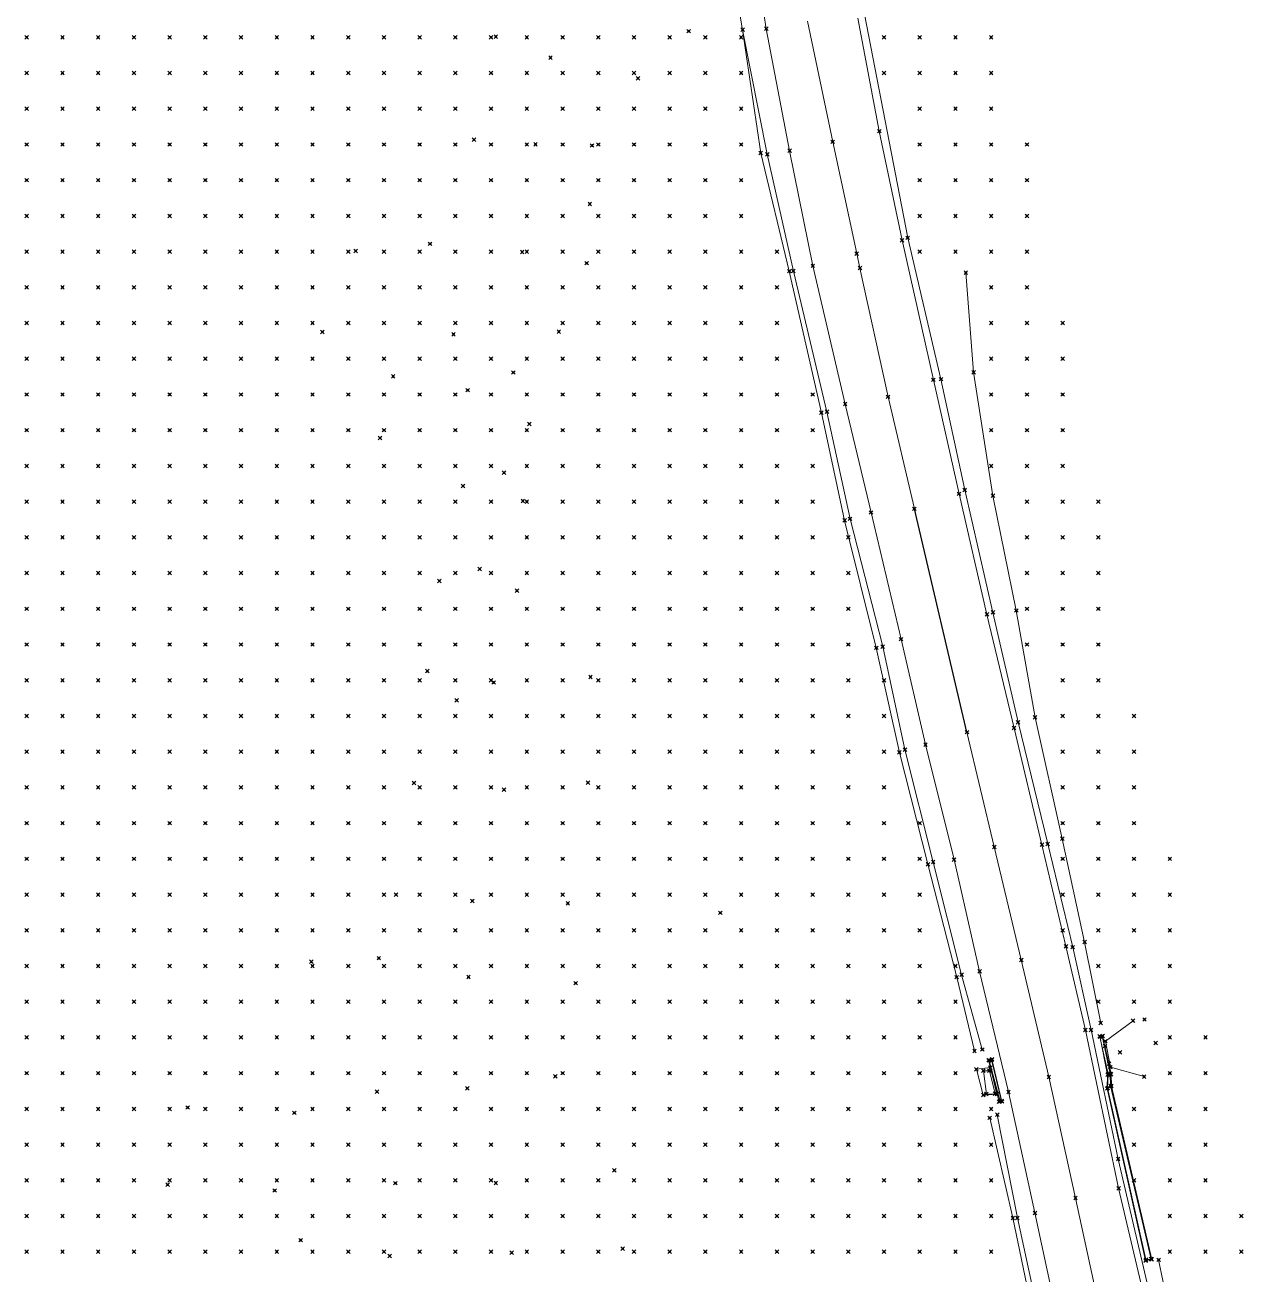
# Model space of a CAD drawing. Header units: metres. Extents: x 441556 to 446409, y 432338 to 461058.
# Drawn here: x 442331.8 to 442434.1, y 456816.2 to 456921.1 of the extents above; entities that cross this region are included whole.
import ezdxf

# ---------------------------------------------------------------- set-up
doc = ezdxf.new("R2010")
doc.units = ezdxf.units.M
doc.header["$MEASUREMENT"] = 0
doc.header["$PDMODE"] = 35
doc.header["$PDSIZE"] = 0.15
for name, color, linetype, lineweight in [('DTM-BRE-RevN_GRP_ CAROSABIL', 2, 'Continuous', 0), ('DTM-BRE-RevN_GRP_AX', 2, 'Continuous', 0), ('DTM-BRE-RevN_GRP_CAMERA CADERE JOS', 2, 'Continuous', 0), ('DTM-BRE-RevN_GRP_CAMERA CADERE SUS', 2, 'Continuous', 0), ('DTM-BRE-RevN_GRP_CANAL', 2, 'Continuous', 0), ('DTM-BRE-RevN_GRP_CANAL SCURGERE JOS', 2, 'Continuous', 0), ('DTM-BRE-RevN_GRP_PARAPET BETON_JOS', 2, 'Continuous', 0), ('DTM-BRE-RevN_GRP_PARAPET BETON_SUS', 2, 'Continuous', 0), ('DTM-BRE-RevN_GRP_PARAPET METALIC', 2, 'Continuous', 0), ('DTM-BRE-RevN_GRP_TALUZ SUS', 2, 'Continuous', 0), ('DTM-BRE-RevN_YP_RevK_0YP', 1, 'Continuous', 0), ('DTM-BRE-RevN_YP_RevN', 1, 'Continuous', 30), ('DTM-NOK-RevN_LIDAR_co_lidar', 91, 'Continuous', 0), ('DTM-NOK-RevN_RTK', 32, 'Continuous', 0)]:
    doc.layers.add(name, color=color, linetype=linetype, lineweight=lineweight)

msp = doc.modelspace()

# ---------------------------------------------------------------- linework, layer by layer
at = {"layer": 'DTM-BRE-RevN_GRP_ CAROSABIL'}
for p, q in [((442392.264, 456932.375, 364.224), (442394.021, 456920.785, 364.22)), ((442401.706, 456921.683, 363.853), (442403.515, 456912.19, 363.972)), ((442394.021, 456920.785, 364.22), (442395.983, 456910.545, 364.212)), ((442403.515, 456912.19, 363.972), (442405.428, 456903.022, 363.941)), ((442395.983, 456910.545, 364.212), (442397.935, 456900.882, 364.015)), ((442405.428, 456903.022, 363.941), (442408.057, 456891.308, 363.892)), ((442397.935, 456900.882, 364.015), (442400.646, 456889.273, 364.111)), ((442408.057, 456891.308, 363.892), (442410.215, 456881.734, 363.909)), ((442400.646, 456889.273, 364.111), (442402.823, 456880.166, 364.099)), ((442410.215, 456881.734, 363.909), (442412.55, 456871.607, 363.931)), ((442402.823, 456880.166, 364.099), (442405.341, 456869.529, 363.989)), ((442412.55, 456871.607, 363.931), (442414.829, 456862.069, 363.875)), ((442405.341, 456869.529, 363.989), (442407.397, 456860.679, 363.937)), ((442414.829, 456862.069, 363.875), (442417.175, 456852.272, 363.886)), ((442407.397, 456860.679, 363.937), (442409.794, 456851.023, 363.904)), ((442417.175, 456852.272, 363.886), (442419.188, 456843.747, 363.877)), ((442409.794, 456851.023, 363.904), (442411.937, 456841.634, 363.806)), ((442419.188, 456843.747, 363.877), (442420.819, 456836.704, 363.825)), ((442411.937, 456841.634, 363.806), (442414.359, 456831.514, 363.803)), ((442420.819, 456836.704, 363.825), (442423.613, 456823.424, 363.708)), ((442414.359, 456831.514, 363.803), (442416.584, 456821.347, 363.652)), ((442423.613, 456823.424, 363.708), (442426.131, 456812.699, 363.802)), ((442416.584, 456821.347, 363.652), (442418.772, 456811.158, 363.645))]:
    msp.add_line(p, q, dxfattribs=at)
at = {"layer": 'DTM-BRE-RevN_GRP_AX'}
for p, q in [((442399.599, 456911.29, 364.085), (442397.486, 456921.422, 364.096)), ((442401.617, 456901.91, 363.873), (442399.599, 456911.29, 364.085)), ((442401.889, 456900.694, 364.106), (442401.617, 456901.91, 363.873)), ((442404.254, 456889.876, 364.063), (442401.889, 456900.694, 364.106)), ((442406.458, 456880.475, 363.995), (442404.254, 456889.876, 364.063)), ((442413.166, 456852.082, 363.867), (442410.873, 456861.725, 363.883)), ((442415.432, 456842.595, 363.848), (442413.166, 456852.082, 363.867)), ((442417.747, 456832.77, 363.793), (442415.432, 456842.595, 363.848)), ((442419.99, 456822.602, 363.703), (442417.747, 456832.77, 363.793)), ((442422.311, 456811.869, 363.736), (442419.99, 456822.602, 363.703))]:
    msp.add_line(p, q, dxfattribs=at)
at = {"layer": 'DTM-BRE-RevN_GRP_CAMERA CADERE JOS'}
for p, q in [((442412.255, 456833.296, 361.121), (442412.754, 456833.286, 361.137)), ((442412.505, 456831.337, 361.415), (442412.255, 456833.296, 361.121)), ((442412.754, 456833.286, 361.137), (442413.238, 456831.359, 361.362)), ((442413.238, 456831.359, 361.362), (442412.505, 456831.337, 361.415))]:
    msp.add_line(p, q, dxfattribs=at)
at = {"layer": 'DTM-BRE-RevN_GRP_CAMERA CADERE SUS'}
for p, q in [((442411.665, 456833.412, 363.404), (442412.845, 456833.551, 363.561)), ((442412.247, 456831.246, 363.31), (442411.665, 456833.412, 363.404)), ((442412.845, 456833.551, 363.561), (442413.397, 456831.337, 363.501)), ((442413.397, 456831.337, 363.501), (442412.247, 456831.246, 363.31))]:
    msp.add_line(p, q, dxfattribs=at)
at = {"layer": 'DTM-BRE-RevN_GRP_CANAL'}
msp.add_line((442422.465, 456835.368, 362.012), (442422.801, 456833.89, 362.03), dxfattribs=at)
at = {"layer": 'DTM-BRE-RevN_GRP_CANAL SCURGERE JOS'}
for p, q in [((442424.818, 456837.487, 360.994), (442422.503, 456835.772, 360.864)), ((442422.503, 456835.772, 360.864), (442422.922, 456833.592, 360.873)), ((442422.922, 456833.592, 360.873), (442425.754, 456832.802, 360.788))]:
    msp.add_line(p, q, dxfattribs=at)
at = {"layer": 'DTM-BRE-RevN_GRP_PARAPET BETON_JOS'}
for p, q in [((442422.021, 456836.187, 363.878), (442422.268, 456836.209, 363.538)), ((442422.688, 456832.956, 363.85), (442422.021, 456836.187, 363.878)), ((442422.268, 456836.209, 363.538), (442422.978, 456833, 363.377)), ((442412.697, 456834.181, 363.496), (442412.977, 456834.262, 363.7)), ((442413.569, 456830.687, 363.598), (442412.697, 456834.181, 363.496)), ((442412.977, 456834.262, 363.7), (442413.815, 456830.71, 363.499)), ((442422.659, 456831.8, 363.982), (442422.688, 456832.956, 363.85)), ((442422.978, 456833, 363.377), (442423.015, 456832, 363.295)), ((442425.88, 456817.352, 363.837), (442422.659, 456831.8, 363.982)), ((442423.015, 456832, 363.295), (442426.392, 456817.447, 363.724)), ((442413.815, 456830.71, 363.499), (442413.569, 456830.687, 363.598)), ((442426.392, 456817.447, 363.724), (442425.88, 456817.352, 363.837))]:
    msp.add_line(p, q, dxfattribs=at)
at = {"layer": 'DTM-BRE-RevN_GRP_PARAPET BETON_SUS'}
for p, q in [((442422.042, 456836.144, 364.184), (442422.225, 456836.197, 364.159)), ((442422.729, 456833.006, 364.181), (442422.042, 456836.144, 364.184)), ((442422.225, 456836.197, 364.159), (442422.912, 456833.056, 364.162)), ((442412.752, 456834.16, 364.108), (442412.949, 456834.206, 364.007)), ((442413.65, 456830.722, 364.119), (442412.752, 456834.16, 364.108)), ((442412.949, 456834.206, 364.007), (442413.787, 456830.747, 364.128)), ((442422.687, 456831.85, 364.295), (442422.729, 456833.006, 364.181)), ((442422.912, 456833.056, 364.162), (442422.934, 456832.011, 364.305)), ((442425.902, 456817.433, 364.225), (442422.687, 456831.85, 364.295)), ((442422.934, 456832.011, 364.305), (442426.334, 456817.481, 364.191)), ((442413.787, 456830.747, 364.128), (442413.65, 456830.722, 364.119)), ((442426.334, 456817.481, 364.191), (442425.902, 456817.433, 364.225))]:
    msp.add_line(p, q, dxfattribs=at)
at = {"layer": 'DTM-BRE-RevN_GRP_PARAPET METALIC'}
for p, q in [((442402.11, 456922.871, 363.961), (442405.898, 456903.23, 363.888)), ((442405.898, 456903.23, 363.888), (442408.687, 456891.361, 363.951)), ((442408.687, 456891.361, 363.951), (442410.692, 456882.059, 363.904)), ((442410.692, 456882.059, 363.904), (442413.056, 456871.775, 363.951)), ((442413.056, 456871.775, 363.951), (442415.166, 456862.551, 363.874)), ((442415.166, 456862.551, 363.874), (442417.656, 456852.334, 363.872)), ((442417.656, 456852.334, 363.872), (442419.754, 456843.666, 363.871)), ((442419.754, 456843.666, 363.871), (442421.294, 456836.715, 363.833)), ((442421.294, 456836.715, 363.833), (442423.574, 456825.88, 363.81)), ((442423.574, 456825.88, 363.81), (442426.086, 456815.078, 363.832))]:
    msp.add_line(p, q, dxfattribs=at)
at = {"layer": 'DTM-BRE-RevN_GRP_TALUZ SUS'}
for p, q in [((442411.432, 456891.942, 363.509), (442410.78, 456900.306, 363.958)), ((442413.058, 456881.571, 363.803), (442411.432, 456891.942, 363.509)), ((442415.02, 456871.941, 363.613), (442413.058, 456881.571, 363.803)), ((442416.593, 456862.96, 363.539), (442415.02, 456871.941, 363.613)), ((442418.88, 456852.774, 363.673), (442416.593, 456862.96, 363.539)), ((442420.757, 456844.1, 363.796), (442418.88, 456852.774, 363.673)), ((442422.109, 456837.299, 363.719), (442420.757, 456844.1, 363.796)), ((442429.493, 456805.379, 363.453), (442426.968, 456817.416, 363.297))]:
    msp.add_line(p, q, dxfattribs=at)
at = {"layer": 'DTM-BRE-RevN_YP_RevK_0YP'}
for p, q in [((442390.056, 456932.322, 364.101), (442392.034, 456920.705, 364.28)), ((442392.034, 456920.705, 364.28), (442394.106, 456910.243, 363.752)), ((442393.555, 456910.346, 364.148), (442392.034, 456920.705, 364.28)), ((442395.951, 456900.431, 364.407), (442393.555, 456910.346, 364.148)), ((442394.106, 456910.243, 363.752), (442396.301, 456900.445, 363.883)), ((442396.301, 456900.445, 363.883), (442399.116, 456888.625, 363.708)), ((442398.656, 456888.543, 364.379), (442395.951, 456900.431, 364.407)), ((442400.603, 456879.499, 364.273), (442398.656, 456888.543, 364.379)), ((442399.116, 456888.625, 363.708), (442401.054, 456879.637, 363.753)), ((442403.263, 456868.8, 364.263), (442400.603, 456879.499, 364.273)), ((442401.054, 456879.637, 363.753), (442403.8, 456868.906, 363.771)), ((442405.206, 456860.019, 364.111), (442403.263, 456868.8, 364.263)), ((442403.8, 456868.906, 363.771), (442405.665, 456860.262, 363.571)), ((442407.595, 456850.63, 363.942), (442405.206, 456860.019, 364.111)), ((442405.665, 456860.262, 363.571), (442408.035, 456850.814, 363.544)), ((442410.016, 456841.151, 364.107), (442407.595, 456850.63, 363.942)), ((442408.035, 456850.814, 363.544), (442410.427, 456841.353, 363.247)), ((442411.508, 456834.955, 364.25), (442410.016, 456841.151, 364.107)), ((442410.427, 456841.353, 363.247), (442412.161, 456835.075, 363.45)), ((442414.728, 456820.936, 363.942), (442412.789, 456829.335, 363.918)), ((442413.417, 456829.601, 363.309), (442415.107, 456820.93, 363.36)), ((442416.847, 456810.767, 363.905), (442414.728, 456820.936, 363.942)), ((442415.107, 456820.93, 363.36), (442417.305, 456810.826, 363.233))]:
    msp.add_line(p, q, dxfattribs=at)
at = {"layer": 'DTM-BRE-RevN_YP_RevN'}
msp.add_line((442410.873, 456861.725, 363.883), (442406.458, 456880.475, 363.995), dxfattribs=at)
at = {"layer": 'DTM-NOK-RevN_LIDAR_co_lidar'}
for p in [(442331.928, 456920.07, 390.13), (442334.927, 456920.07, 387.959), (442337.926, 456920.07, 385.894), (442340.926, 456920.07, 383.642), (442343.925, 456920.07, 381.642), (442346.924, 456920.07, 379.326), (442349.924, 456920.07, 376.902), (442352.923, 456920.07, 374.97), (442355.922, 456920.07, 373.246), (442358.922, 456920.07, 372.399), (442361.921, 456920.07, 371.221), (442364.921, 456920.07, 370.552), (442367.92, 456920.07, 370.081), (442370.919, 456920.07, 369.554), (442373.919, 456920.07, 369.118), (442376.918, 456920.07, 368.522), (442379.917, 456920.07, 367.804), (442382.917, 456920.07, 367.272), (442385.916, 456920.07, 366.832), (442388.915, 456920.07, 365.957), (442391.915, 456920.07, 364.511), (442403.912, 456920.07, 364.198), (442406.911, 456920.07, 363.6), (442409.911, 456920.07, 361.793), (442412.91, 456920.07, 359.682), (442331.928, 456917.07, 390.033), (442334.927, 456917.07, 387.51), (442337.926, 456917.07, 385.176), (442340.926, 456917.07, 382.783), (442343.925, 456917.07, 380.827), (442346.924, 456917.07, 379.13), (442349.924, 456917.07, 376.66), (442352.923, 456917.07, 375.199), (442355.922, 456917.07, 373.784), (442358.922, 456917.07, 372.683), (442361.921, 456917.07, 371.644), (442364.921, 456917.07, 370.971), (442367.92, 456917.07, 370.432), (442370.919, 456917.07, 369.896), (442373.919, 456917.07, 369.379), (442376.918, 456917.07, 368.691), (442379.917, 456917.07, 367.998), (442382.917, 456917.07, 367.492), (442385.916, 456917.07, 366.931), (442388.915, 456917.07, 365.999), (442391.915, 456917.07, 364.683), (442403.912, 456917.07, 364.248), (442406.911, 456917.07, 363.78), (442409.911, 456917.07, 362.304), (442412.91, 456917.07, 360.129), (442331.928, 456914.071, 390.358), (442334.927, 456914.071, 387.846), (442337.926, 456914.071, 385.487), (442340.926, 456914.071, 383.075), (442343.925, 456914.071, 381.163), (442346.924, 456914.071, 378.905), (442349.924, 456914.071, 376.184), (442352.923, 456914.071, 375.033), (442355.922, 456914.071, 373.852), (442358.922, 456914.071, 372.79), (442361.921, 456914.071, 371.921), (442364.921, 456914.071, 371.265), (442367.92, 456914.071, 370.651), (442370.919, 456914.071, 370.05), (442373.919, 456914.071, 369.443), (442376.918, 456914.071, 368.795), (442379.917, 456914.071, 368.244), (442382.917, 456914.071, 367.7), (442385.916, 456914.071, 367.004), (442388.915, 456914.071, 366.216), (442391.915, 456914.071, 365.145), (442406.911, 456914.071, 363.939), (442409.911, 456914.071, 362.819), (442412.91, 456914.071, 360.897), (442331.928, 456911.071, 390.008), (442334.927, 456911.071, 387.86), (442337.926, 456911.071, 385.634), (442340.926, 456911.071, 383.18), (442343.925, 456911.071, 380.986), (442346.924, 456911.071, 378.38), (442349.924, 456911.071, 375.552), (442352.923, 456911.071, 374.44), (442355.922, 456911.071, 373.548), (442358.922, 456911.071, 372.768), (442361.921, 456911.071, 372.019), (442364.921, 456911.071, 371.446), (442367.92, 456911.071, 370.804), (442370.919, 456911.071, 370.159), (442373.919, 456911.071, 369.574), (442376.918, 456911.071, 369.003), (442379.917, 456911.071, 368.473), (442382.917, 456911.071, 367.898), (442385.916, 456911.071, 367.24), (442388.915, 456911.071, 366.532), (442391.915, 456911.071, 365.493), (442406.911, 456911.071, 364.189), (442409.911, 456911.071, 363.235), (442412.91, 456911.071, 361.525), (442415.909, 456911.071, 359.82), (442331.928, 456908.072, 389.067), (442334.927, 456908.072, 386.818), (442337.926, 456908.072, 384.901), (442340.926, 456908.072, 382.284), (442343.925, 456908.072, 379.877), (442346.924, 456908.072, 377.123), (442349.924, 456908.072, 375.124), (442352.923, 456908.072, 374.136), (442355.922, 456908.072, 373.463), (442358.922, 456908.072, 372.89), (442361.921, 456908.072, 372.223), (442364.921, 456908.072, 371.671), (442367.92, 456908.072, 371.039), (442370.919, 456908.072, 370.43), (442373.919, 456908.072, 369.931), (442376.918, 456908.072, 369.383), (442379.917, 456908.072, 368.782), (442382.917, 456908.072, 368.172), (442385.916, 456908.072, 367.515), (442388.915, 456908.072, 366.799), (442391.915, 456908.072, 365.78), (442406.911, 456908.072, 364.357), (442409.911, 456908.072, 363.55), (442412.91, 456908.072, 361.955), (442415.909, 456908.072, 360.078), (442331.928, 456905.073, 387.642), (442334.927, 456905.073, 385.682), (442337.926, 456905.073, 383.836), (442340.926, 456905.073, 381.293), (442343.925, 456905.073, 378.867), (442346.924, 456905.073, 376.293), (442349.924, 456905.073, 375.14), (442352.923, 456905.073, 374.48), (442355.922, 456905.073, 373.84), (442358.922, 456905.073, 373.248), (442361.921, 456905.073, 372.597), (442364.921, 456905.073, 372.045), (442367.92, 456905.073, 371.456), (442370.919, 456905.073, 370.9), (442373.919, 456905.073, 370.402), (442376.918, 456905.073, 369.818), (442379.917, 456905.073, 369.18), (442382.917, 456905.073, 368.535), (442385.916, 456905.073, 367.815), (442388.915, 456905.073, 367.078), (442391.915, 456905.073, 366.144), (442406.911, 456905.073, 364.351), (442409.911, 456905.073, 363.735), (442412.91, 456905.073, 362.31), (442415.909, 456905.073, 360.438), (442331.928, 456902.073, 386.396), (442334.927, 456902.073, 384.415), (442337.926, 456902.073, 382.789), (442340.926, 456902.073, 380.521), (442343.925, 456902.073, 378.223), (442346.924, 456902.073, 376.496), (442349.924, 456902.073, 375.607), (442352.923, 456902.073, 374.962), (442355.922, 456902.073, 374.365), (442358.922, 456902.073, 373.669), (442361.921, 456902.073, 372.999), (442364.921, 456902.073, 372.498), (442367.92, 456902.073, 371.962), (442370.919, 456902.073, 371.391), (442373.919, 456902.073, 370.794), (442376.918, 456902.073, 370.156), (442379.917, 456902.073, 369.52), (442382.917, 456902.073, 368.909), (442385.916, 456902.073, 368.237), (442388.915, 456902.073, 367.468), (442391.915, 456902.073, 366.573), (442394.914, 456902.073, 365.145), (442406.911, 456902.073, 364.289), (442409.911, 456902.073, 363.921), (442412.91, 456902.073, 362.514), (442415.909, 456902.073, 360.653), (442331.928, 456899.074, 385.556), (442334.927, 456899.074, 382.806), (442337.926, 456899.074, 381.596), (442340.926, 456899.074, 379.672), (442343.925, 456899.074, 378), (442346.924, 456899.074, 376.86), (442349.924, 456899.074, 376.127), (442352.923, 456899.074, 375.35), (442355.922, 456899.074, 374.754), (442358.922, 456899.074, 374.011), (442361.921, 456899.074, 373.344), (442364.921, 456899.074, 372.857), (442367.92, 456899.074, 372.302), (442370.919, 456899.074, 371.655), (442373.919, 456899.074, 370.992), (442376.918, 456899.074, 370.348), (442379.917, 456899.074, 369.686), (442382.917, 456899.074, 369.09), (442385.916, 456899.074, 368.514), (442388.915, 456899.074, 367.735), (442391.915, 456899.074, 366.846), (442394.914, 456899.074, 365.334), (442412.91, 456899.074, 362.679), (442415.909, 456899.074, 360.673), (442331.928, 456896.075, 384.456), (442334.927, 456896.075, 382.063), (442337.926, 456896.075, 380.65), (442340.926, 456896.075, 379.256), (442343.925, 456896.075, 378.195), (442346.924, 456896.075, 377.21), (442349.924, 456896.075, 376.423), (442352.923, 456896.075, 375.72), (442355.922, 456896.075, 375.043), (442358.922, 456896.075, 374.258), (442361.921, 456896.075, 373.644), (442364.921, 456896.075, 373.115), (442367.92, 456896.075, 372.469), (442370.919, 456896.075, 371.776), (442373.919, 456896.075, 371.132), (442376.918, 456896.075, 370.518), (442379.917, 456896.075, 369.827), (442382.917, 456896.075, 369.154), (442385.916, 456896.075, 368.481), (442388.915, 456896.075, 367.59), (442391.915, 456896.075, 366.776), (442394.914, 456896.075, 365.604), (442412.91, 456896.075, 362.831), (442415.909, 456896.075, 360.921), (442418.909, 456896.075, 359.804), (442331.928, 456893.075, 383.545), (442334.927, 456893.075, 381.775), (442337.926, 456893.075, 380.446), (442340.926, 456893.075, 379.332), (442343.925, 456893.075, 378.374), (442346.924, 456893.075, 377.549), (442349.924, 456893.075, 376.75), (442352.923, 456893.075, 376.012), (442355.922, 456893.075, 375.259), (442358.922, 456893.075, 374.558), (442361.921, 456893.075, 373.98), (442364.921, 456893.075, 373.367), (442367.92, 456893.075, 372.679), (442370.919, 456893.075, 372.002), (442373.919, 456893.075, 371.404), (442376.918, 456893.075, 370.821), (442379.917, 456893.075, 370.206), (442382.917, 456893.075, 369.555), (442385.916, 456893.075, 368.675), (442388.915, 456893.075, 367.602), (442391.915, 456893.075, 366.835), (442394.914, 456893.075, 365.989), (442412.91, 456893.075, 362.867), (442415.909, 456893.075, 361.124), (442418.909, 456893.075, 359.795), (442331.928, 456890.076, 382.82), (442334.927, 456890.076, 381.593), (442337.926, 456890.076, 380.615), (442340.926, 456890.076, 379.534), (442343.925, 456890.076, 378.614), (442346.924, 456890.076, 377.791), (442349.924, 456890.076, 376.924), (442352.923, 456890.076, 376.183), (442355.922, 456890.076, 375.475), (442358.922, 456890.076, 374.881), (442361.921, 456890.076, 374.27), (442364.921, 456890.076, 373.586), (442367.92, 456890.076, 372.892), (442370.919, 456890.076, 372.216), (442373.919, 456890.076, 371.662), (442376.918, 456890.076, 371.146), (442379.917, 456890.076, 370.573), (442382.917, 456890.076, 369.894), (442385.916, 456890.076, 368.983), (442388.915, 456890.076, 368.052), (442391.915, 456890.076, 367.326), (442394.914, 456890.076, 366.311), (442397.913, 456890.076, 365.005), (442412.91, 456890.076, 363.038), (442415.909, 456890.076, 361.117), (442418.909, 456890.076, 359.782), (442331.928, 456887.077, 382.417), (442334.927, 456887.077, 381.535), (442337.926, 456887.077, 380.611), (442340.926, 456887.077, 379.629), (442343.925, 456887.077, 378.688), (442346.924, 456887.077, 377.784), (442349.924, 456887.077, 376.999), (442352.923, 456887.077, 376.29), (442355.922, 456887.077, 375.743), (442358.922, 456887.077, 375.236), (442361.921, 456887.077, 374.592), (442364.921, 456887.077, 373.848), (442367.92, 456887.077, 373.121), (442370.919, 456887.077, 372.484), (442373.919, 456887.077, 371.923), (442376.918, 456887.077, 371.376), (442379.917, 456887.077, 370.748), (442382.917, 456887.077, 369.916), (442385.916, 456887.077, 368.979), (442388.915, 456887.077, 368.288), (442391.915, 456887.077, 367.853), (442394.914, 456887.077, 367.221), (442397.913, 456887.077, 365.759), (442412.91, 456887.077, 363.173), (442415.909, 456887.077, 361.516), (442418.909, 456887.077, 359.844), (442331.928, 456884.077, 382.365), (442334.927, 456884.077, 381.499), (442337.926, 456884.077, 380.646), (442340.926, 456884.077, 379.722), (442343.925, 456884.077, 378.861), (442346.924, 456884.077, 377.999), (442349.924, 456884.077, 377.189), (442352.923, 456884.077, 376.58), (442355.922, 456884.077, 376.046), (442358.922, 456884.077, 375.566), (442361.921, 456884.077, 374.82), (442364.921, 456884.077, 374.017), (442367.92, 456884.077, 373.289), (442370.919, 456884.077, 372.725), (442373.919, 456884.077, 372.178), (442376.918, 456884.077, 371.591), (442379.917, 456884.077, 370.972), (442382.917, 456884.077, 370.281), (442385.916, 456884.077, 369.631), (442388.915, 456884.077, 369.201), (442391.915, 456884.077, 368.918), (442394.914, 456884.077, 368.025), (442397.913, 456884.077, 366.093), (442412.91, 456884.077, 363.486), (442415.909, 456884.077, 361.871), (442418.909, 456884.077, 360.031), (442331.928, 456881.078, 382.303), (442334.927, 456881.078, 381.635), (442337.926, 456881.078, 380.736), (442340.926, 456881.078, 379.793), (442343.925, 456881.078, 378.996), (442346.924, 456881.078, 378.283), (442349.924, 456881.078, 377.521), (442352.923, 456881.078, 376.916), (442355.922, 456881.078, 376.415), (442358.922, 456881.078, 375.671), (442361.921, 456881.078, 374.743), (442364.921, 456881.078, 373.995), (442367.92, 456881.078, 373.388), (442370.919, 456881.078, 372.902), (442373.919, 456881.078, 372.371), (442376.918, 456881.078, 371.845), (442379.917, 456881.078, 371.302), (442382.917, 456881.078, 370.613), (442385.916, 456881.078, 369.701), (442388.915, 456881.078, 368.859), (442391.915, 456881.078, 368.784), (442394.914, 456881.078, 367.989), (442397.913, 456881.078, 366.593), (442415.909, 456881.078, 362.385), (442418.909, 456881.078, 360.278), (442421.908, 456881.078, 359.472), (442331.928, 456878.079, 382.238), (442334.927, 456878.079, 381.337), (442337.926, 456878.079, 380.561), (442340.926, 456878.079, 379.76), (442343.925, 456878.079, 378.932), (442346.924, 456878.079, 378.34), (442349.924, 456878.079, 377.647), (442352.923, 456878.079, 377.055), (442355.922, 456878.079, 376.478), (442358.922, 456878.079, 375.459), (442361.921, 456878.079, 374.599), (442364.921, 456878.079, 374.047), (442367.92, 456878.079, 373.531), (442370.919, 456878.079, 373.066), (442373.919, 456878.079, 372.642), (442376.918, 456878.079, 372.231), (442379.917, 456878.079, 371.432), (442382.917, 456878.079, 370.051), (442385.916, 456878.079, 368.836), (442388.915, 456878.079, 368.19), (442391.915, 456878.079, 367.583), (442394.914, 456878.079, 366.874), (442397.913, 456878.079, 366.151), (442400.913, 456878.079, 364.534), (442415.909, 456878.079, 362.875), (442418.909, 456878.079, 360.607), (442421.908, 456878.079, 359.526), (442331.928, 456875.079, 382.21), (442334.927, 456875.079, 381.556), (442337.926, 456875.079, 380.893), (442340.926, 456875.079, 380.189), (442343.925, 456875.079, 379.123), (442346.924, 456875.079, 378.265), (442349.924, 456875.079, 377.467), (442352.923, 456875.079, 377.185), (442355.922, 456875.079, 376.753), (442358.922, 456875.079, 375.533), (442361.921, 456875.079, 374.706), (442364.921, 456875.079, 374.318), (442367.92, 456875.079, 373.839), (442370.919, 456875.079, 373.38), (442373.919, 456875.079, 373.025), (442376.918, 456875.079, 372.583), (442379.917, 456875.079, 371.894), (442382.917, 456875.079, 370.947), (442385.916, 456875.079, 369.883), (442388.915, 456875.079, 369.055), (442391.915, 456875.079, 368.461), (442394.914, 456875.079, 367.267), (442397.913, 456875.079, 366.55), (442400.913, 456875.079, 364.563), (442415.909, 456875.079, 362.981), (442418.909, 456875.079, 361.107), (442421.908, 456875.079, 359.741), (442331.928, 456872.08, 382.674), (442334.927, 456872.08, 381.836), (442337.926, 456872.08, 381.093), (442340.926, 456872.08, 380.145), (442343.925, 456872.08, 379.087), (442346.924, 456872.08, 378.127), (442349.924, 456872.08, 377.658), (442352.923, 456872.08, 377.22), (442355.922, 456872.08, 376.391), (442358.922, 456872.08, 375.426), (442361.921, 456872.08, 375.038), (442364.921, 456872.08, 374.7), (442367.92, 456872.08, 374.189), (442370.919, 456872.08, 373.826), (442373.919, 456872.08, 373.403), (442376.918, 456872.08, 372.824), (442379.917, 456872.08, 372.354), (442382.917, 456872.08, 371.993), (442385.916, 456872.08, 371.337), (442388.915, 456872.08, 370.358), (442391.915, 456872.08, 369.536), (442394.914, 456872.08, 368.23), (442397.913, 456872.08, 367.143), (442400.913, 456872.08, 365.008), (442415.909, 456872.08, 363.132), (442418.909, 456872.08, 361.245), (442421.908, 456872.08, 359.885), (442331.928, 456869.081, 382.718), (442334.927, 456869.081, 381.904), (442337.926, 456869.081, 381.007), (442340.926, 456869.081, 380.228), (442343.925, 456869.081, 378.905), (442346.924, 456869.081, 378.335), (442349.924, 456869.081, 377.705), (442352.923, 456869.081, 377.194), (442355.922, 456869.081, 376.385), (442358.922, 456869.081, 375.802), (442361.921, 456869.081, 375.525), (442364.921, 456869.081, 375.075), (442367.92, 456869.081, 374.55), (442370.919, 456869.081, 374.131), (442373.919, 456869.081, 373.708), (442376.918, 456869.081, 373.154), (442379.917, 456869.081, 372.647), (442382.917, 456869.081, 372.317), (442385.916, 456869.081, 371.678), (442388.915, 456869.081, 370.571), (442391.915, 456869.081, 369.746), (442394.914, 456869.081, 368.673), (442397.913, 456869.081, 367.53), (442400.913, 456869.081, 366.209), (442415.909, 456869.081, 363.407), (442418.909, 456869.081, 361.934), (442421.908, 456869.081, 360.114), (442331.928, 456866.081, 382.843), (442334.927, 456866.081, 381.939), (442337.926, 456866.081, 381.101), (442340.926, 456866.081, 380.083), (442343.925, 456866.081, 379.25), (442346.924, 456866.081, 378.861), (442349.924, 456866.081, 378.261), (442352.923, 456866.081, 377.454), (442355.922, 456866.081, 376.755), (442358.922, 456866.081, 376.394), (442361.921, 456866.081, 375.791), (442364.921, 456866.081, 375.248), (442367.92, 456866.081, 374.785), (442370.919, 456866.081, 374.329), (442373.919, 456866.081, 373.905), (442376.918, 456866.081, 373.388), (442379.917, 456866.081, 372.858), (442382.917, 456866.081, 372.301), (442385.916, 456866.081, 371.543), (442388.915, 456866.081, 370.851), (442391.915, 456866.081, 370.121), (442394.914, 456866.081, 369.132), (442397.913, 456866.081, 368.196), (442400.913, 456866.081, 366.967), (442403.912, 456866.081, 365.278), (442418.909, 456866.081, 362.274), (442421.908, 456866.081, 360.242), (442331.928, 456863.082, 383.368), (442334.927, 456863.082, 382.242), (442337.926, 456863.082, 381.242), (442340.926, 456863.082, 380.144), (442343.925, 456863.082, 379.698), (442346.924, 456863.082, 379.16), (442349.924, 456863.082, 378.428), (442352.923, 456863.082, 377.915), (442355.922, 456863.082, 377.364), (442358.922, 456863.082, 376.614), (442361.921, 456863.082, 376.09), (442364.921, 456863.082, 375.622), (442367.92, 456863.082, 375.175), (442370.919, 456863.082, 374.701), (442373.919, 456863.082, 374.206), (442376.918, 456863.082, 373.647), (442379.917, 456863.082, 373.066), (442382.917, 456863.082, 372.518), (442385.916, 456863.082, 371.881), (442388.915, 456863.082, 371.18), (442391.915, 456863.082, 370.482), (442394.914, 456863.082, 369.675), (442397.913, 456863.082, 368.581), (442400.913, 456863.082, 366.714), (442403.912, 456863.082, 364.912), (442418.909, 456863.082, 362.452), (442421.908, 456863.082, 360.171), (442424.907, 456863.082, 359.48), (442331.928, 456860.083, 383.716), (442334.927, 456860.083, 382.295), (442337.926, 456860.083, 381.287), (442340.926, 456860.083, 380.557), (442343.925, 456860.083, 380.015), (442346.924, 456860.083, 379.447), (442349.924, 456860.083, 378.776), (442352.923, 456860.083, 378.268), (442355.922, 456860.083, 377.861), (442358.922, 456860.083, 377.191), (442361.921, 456860.083, 376.645), (442364.921, 456860.083, 376.12), (442367.92, 456860.083, 375.59), (442370.919, 456860.083, 375.027), (442373.919, 456860.083, 374.475), (442376.918, 456860.083, 373.93), (442379.917, 456860.083, 373.42), (442382.917, 456860.083, 372.884), (442385.916, 456860.083, 372.212), (442388.915, 456860.083, 371.523), (442391.915, 456860.083, 370.807), (442394.914, 456860.083, 370.167), (442397.913, 456860.083, 369.14), (442400.913, 456860.083, 367.533), (442403.912, 456860.083, 365.415), (442418.909, 456860.083, 362.652), (442421.908, 456860.083, 360.414), (442424.907, 456860.083, 359.544), (442331.928, 456857.083, 383.806), (442334.927, 456857.083, 382.334), (442337.926, 456857.083, 381.554), (442340.926, 456857.083, 380.909), (442343.925, 456857.083, 380.276), (442346.924, 456857.083, 379.802), (442349.924, 456857.083, 379.22), (442352.923, 456857.083, 378.591), (442355.922, 456857.083, 378.103), (442358.922, 456857.083, 377.537), (442361.921, 456857.083, 377.026), (442364.921, 456857.083, 376.518), (442367.92, 456857.083, 375.886), (442370.919, 456857.083, 375.293), (442373.919, 456857.083, 374.753), (442376.918, 456857.083, 374.161), (442379.917, 456857.083, 373.618), (442382.917, 456857.083, 373.142), (442385.916, 456857.083, 372.587), (442388.915, 456857.083, 371.912), (442391.915, 456857.083, 371.115), (442394.914, 456857.083, 370.499), (442397.913, 456857.083, 369.57), (442400.913, 456857.083, 368.126), (442403.912, 456857.083, 366.023), (442418.909, 456857.083, 363.029), (442421.908, 456857.083, 360.838), (442424.907, 456857.083, 359.591), (442331.928, 456854.084, 383.833), (442334.927, 456854.084, 382.436), (442337.926, 456854.084, 381.998), (442340.926, 456854.084, 381.377), (442343.925, 456854.084, 380.812), (442346.924, 456854.084, 380.135), (442349.924, 456854.084, 379.614), (442352.923, 456854.084, 378.968), (442355.922, 456854.084, 378.435), (442358.922, 456854.084, 377.9), (442361.921, 456854.084, 377.434), (442364.921, 456854.084, 376.858), (442367.92, 456854.084, 376.206), (442370.919, 456854.084, 375.604), (442373.919, 456854.084, 375.065), (442376.918, 456854.084, 374.497), (442379.917, 456854.084, 373.935), (442382.917, 456854.084, 373.416), (442385.916, 456854.084, 372.824), (442388.915, 456854.084, 372.157), (442391.915, 456854.084, 371.478), (442394.914, 456854.084, 370.852), (442397.913, 456854.084, 370.057), (442400.913, 456854.084, 368.533), (442403.912, 456854.084, 366.805), (442406.911, 456854.084, 364.379), (442418.909, 456854.084, 363.378), (442421.908, 456854.084, 361.446), (442424.907, 456854.084, 359.701), (442331.928, 456851.085, 383.685), (442334.927, 456851.085, 382.835), (442337.926, 456851.085, 382.474), (442340.926, 456851.085, 381.781), (442343.925, 456851.085, 381.109), (442346.924, 456851.085, 380.487), (442349.924, 456851.085, 380.018), (442352.923, 456851.085, 379.308), (442355.922, 456851.085, 378.863), (442358.922, 456851.085, 378.423), (442361.921, 456851.085, 377.794), (442364.921, 456851.085, 377.147), (442367.92, 456851.085, 376.523), (442370.919, 456851.085, 375.945), (442373.919, 456851.085, 375.386), (442376.918, 456851.085, 374.795), (442379.917, 456851.085, 374.181), (442382.917, 456851.085, 373.563), (442385.916, 456851.085, 372.919), (442388.915, 456851.085, 372.276), (442391.915, 456851.085, 371.724), (442394.914, 456851.085, 371.181), (442397.913, 456851.085, 370.478), (442400.913, 456851.085, 369.364), (442403.912, 456851.085, 367.13), (442406.911, 456851.085, 365.073), (442418.909, 456851.085, 363.647), (442421.908, 456851.085, 361.931), (442424.907, 456851.085, 359.868), (442427.907, 456851.085, 359.194), (442331.928, 456848.085, 383.827), (442334.927, 456848.085, 383.413), (442337.926, 456848.085, 382.808), (442340.926, 456848.085, 382.102), (442343.925, 456848.085, 381.557), (442346.924, 456848.085, 380.876), (442349.924, 456848.085, 380.462), (442352.923, 456848.085, 379.717), (442355.922, 456848.085, 379.298), (442358.922, 456848.085, 378.754), (442361.921, 456848.085, 378.049), (442364.921, 456848.085, 377.447), (442367.92, 456848.085, 376.85), (442370.919, 456848.085, 376.235), (442373.919, 456848.085, 375.606), (442376.918, 456848.085, 374.96), (442379.917, 456848.085, 374.31), (442382.917, 456848.085, 373.653), (442385.916, 456848.085, 373.008), (442388.915, 456848.085, 372.399), (442391.915, 456848.085, 371.803), (442394.914, 456848.085, 371.203), (442397.913, 456848.085, 370.597), (442400.913, 456848.085, 369.6), (442403.912, 456848.085, 367.689), (442406.911, 456848.085, 365.442), (442418.909, 456848.085, 363.862), (442421.908, 456848.085, 362.367), (442424.907, 456848.085, 360.153), (442427.907, 456848.085, 359.17), (442331.928, 456845.086, 384.272), (442334.927, 456845.086, 383.818), (442337.926, 456845.086, 383.176), (442340.926, 456845.086, 382.539), (442343.925, 456845.086, 382.019), (442346.924, 456845.086, 381.381), (442349.924, 456845.086, 380.828), (442352.923, 456845.086, 380.129), (442355.922, 456845.086, 379.661), (442358.922, 456845.086, 379.081), (442361.921, 456845.086, 378.373), (442364.921, 456845.086, 377.713), (442367.92, 456845.086, 377.1), (442370.919, 456845.086, 376.481), (442373.919, 456845.086, 375.796), (442376.918, 456845.086, 375.089), (442379.917, 456845.086, 374.43), (442382.917, 456845.086, 373.758), (442385.916, 456845.086, 373.117), (442388.915, 456845.086, 372.581), (442391.915, 456845.086, 371.905), (442394.914, 456845.086, 371.234), (442397.913, 456845.086, 370.678), (442400.913, 456845.086, 369.693), (442403.912, 456845.086, 368.474), (442406.911, 456845.086, 366.371), (442418.909, 456845.086, 364.013), (442421.908, 456845.086, 362.904), (442424.907, 456845.086, 360.549), (442427.907, 456845.086, 359.187), (442331.928, 456842.087, 384.749), (442334.927, 456842.087, 384.198), (442337.926, 456842.087, 383.595), (442340.926, 456842.087, 382.991), (442343.925, 456842.087, 382.355), (442346.924, 456842.087, 381.753), (442349.924, 456842.087, 381.116), (442352.923, 456842.087, 380.474), (442355.922, 456842.087, 379.892), (442358.922, 456842.087, 379.296), (442361.921, 456842.087, 378.554), (442364.921, 456842.087, 377.9), (442367.92, 456842.087, 377.279), (442370.919, 456842.087, 376.66), (442373.919, 456842.087, 375.982), (442376.918, 456842.087, 375.289), (442379.917, 456842.087, 374.656), (442382.917, 456842.087, 374.041), (442385.916, 456842.087, 373.421), (442388.915, 456842.087, 372.788), (442391.915, 456842.087, 372.101), (442394.914, 456842.087, 371.439), (442397.913, 456842.087, 370.955), (442400.913, 456842.087, 369.883), (442403.912, 456842.087, 369.054), (442406.911, 456842.087, 367.368), (442409.911, 456842.087, 364.283), (442421.908, 456842.087, 363.21), (442424.907, 456842.087, 361.061), (442427.907, 456842.087, 359.328), (442331.928, 456839.087, 385.116), (442334.927, 456839.087, 384.553), (442337.926, 456839.087, 383.922), (442340.926, 456839.087, 383.266), (442343.925, 456839.087, 382.554), (442346.924, 456839.087, 381.91), (442349.924, 456839.087, 381.314), (442352.923, 456839.087, 380.753), (442355.922, 456839.087, 380.097), (442358.922, 456839.087, 379.449), (442361.921, 456839.087, 378.732), (442364.921, 456839.087, 378.086), (442367.92, 456839.087, 377.427), (442370.919, 456839.087, 376.797), (442373.919, 456839.087, 376.155), (442376.918, 456839.087, 375.49), (442379.917, 456839.087, 374.817), (442382.917, 456839.087, 374.187), (442385.916, 456839.087, 373.593), (442388.915, 456839.087, 372.912), (442391.915, 456839.087, 372.309), (442394.914, 456839.087, 371.722), (442397.913, 456839.087, 371.319), (442400.913, 456839.087, 370.206), (442403.912, 456839.087, 369.018), (442406.911, 456839.087, 367.797), (442409.911, 456839.087, 364.51), (442421.908, 456839.087, 363.408), (442424.907, 456839.087, 361.346), (442427.907, 456839.087, 359.422), (442331.928, 456836.088, 385.36), (442334.927, 456836.088, 384.743), (442337.926, 456836.088, 384.119), (442340.926, 456836.088, 383.47), (442343.925, 456836.088, 382.746), (442346.924, 456836.088, 382.118), (442349.924, 456836.088, 381.47), (442352.923, 456836.088, 380.946), (442355.922, 456836.088, 380.29), (442358.922, 456836.088, 379.629), (442361.921, 456836.088, 378.952), (442364.921, 456836.088, 378.258), (442367.92, 456836.088, 377.558), (442370.919, 456836.088, 376.926), (442373.919, 456836.088, 376.282), (442376.918, 456836.088, 375.556), (442379.917, 456836.088, 374.782), (442382.917, 456836.088, 374.079), (442385.916, 456836.088, 373.503), (442388.915, 456836.088, 372.958), (442391.915, 456836.088, 372.449), (442394.914, 456836.088, 371.832), (442397.913, 456836.088, 371.379), (442400.913, 456836.088, 370.493), (442403.912, 456836.088, 368.969), (442406.911, 456836.088, 368.081), (442409.911, 456836.088, 365.342), (442427.907, 456836.088, 359.444), (442430.906, 456836.088, 358.547), (442331.928, 456833.089, 385.58), (442334.927, 456833.089, 384.903), (442337.926, 456833.089, 384.213), (442340.926, 456833.089, 383.665), (442343.925, 456833.089, 383.047), (442346.924, 456833.089, 382.402), (442349.924, 456833.089, 381.7), (442352.923, 456833.089, 381.093), (442355.922, 456833.089, 380.441), (442358.922, 456833.089, 379.747), (442361.921, 456833.089, 379.037), (442364.921, 456833.089, 378.335), (442367.92, 456833.089, 377.613), (442370.919, 456833.089, 376.952), (442373.919, 456833.089, 376.27), (442376.918, 456833.089, 375.503), (442379.917, 456833.089, 374.762), (442382.917, 456833.089, 374.12), (442385.916, 456833.089, 373.545), (442388.915, 456833.089, 373.024), (442391.915, 456833.089, 372.459), (442394.914, 456833.089, 371.713), (442397.913, 456833.089, 371.173), (442400.913, 456833.089, 370.464), (442403.912, 456833.089, 369.377), (442406.911, 456833.089, 368.281), (442409.911, 456833.089, 366.344), (442427.907, 456833.089, 359.765), (442430.906, 456833.089, 358.68), (442331.928, 456830.089, 385.843), (442334.927, 456830.089, 385.132), (442337.926, 456830.089, 384.374), (442340.926, 456830.089, 383.847), (442343.925, 456830.089, 383.26), (442346.924, 456830.089, 382.668), (442349.924, 456830.089, 382.016), (442352.923, 456830.089, 381.353), (442355.922, 456830.089, 380.664), (442358.922, 456830.089, 379.927), (442361.921, 456830.089, 379.161), (442364.921, 456830.089, 378.364), (442367.92, 456830.089, 377.544), (442370.919, 456830.089, 376.853), (442373.919, 456830.089, 376.223), (442376.918, 456830.089, 375.575), (442379.917, 456830.089, 374.955), (442382.917, 456830.089, 374.314), (442385.916, 456830.089, 373.654), (442388.915, 456830.089, 373.048), (442391.915, 456830.089, 372.34), (442394.914, 456830.089, 371.615), (442397.913, 456830.089, 371.094), (442400.913, 456830.089, 370.486), (442403.912, 456830.089, 369.538), (442406.911, 456830.089, 368.587), (442409.911, 456830.089, 366.867), (442412.91, 456830.089, 364.411), (442424.907, 456830.089, 362.347), (442427.907, 456830.089, 360.311), (442430.906, 456830.089, 358.894), (442331.928, 456827.09, 386.164), (442334.927, 456827.09, 385.526), (442337.926, 456827.09, 384.783), (442340.926, 456827.09, 384.228), (442343.925, 456827.09, 383.583), (442346.924, 456827.09, 383.053), (442349.924, 456827.09, 382.43), (442352.923, 456827.09, 381.699), (442355.922, 456827.09, 380.861), (442358.922, 456827.09, 380.008), (442361.921, 456827.09, 379.174), (442364.921, 456827.09, 378.394), (442367.92, 456827.09, 377.581), (442370.919, 456827.09, 376.902), (442373.919, 456827.09, 376.429), (442376.918, 456827.09, 375.94), (442379.917, 456827.09, 375.323), (442382.917, 456827.09, 374.581), (442385.916, 456827.09, 373.756), (442388.915, 456827.09, 373.012), (442391.915, 456827.09, 372.265), (442394.914, 456827.09, 371.492), (442397.913, 456827.09, 370.922), (442400.913, 456827.09, 370.358), (442403.912, 456827.09, 369.719), (442406.911, 456827.09, 368.831), (442409.911, 456827.09, 367.24), (442412.91, 456827.09, 364.67), (442424.907, 456827.09, 362.882), (442427.907, 456827.09, 360.717), (442430.906, 456827.09, 359.059), (442331.928, 456824.091, 386.513), (442334.927, 456824.091, 385.996), (442337.926, 456824.091, 385.245), (442340.926, 456824.091, 384.635), (442343.925, 456824.091, 383.983), (442346.924, 456824.091, 383.446), (442349.924, 456824.091, 382.756), (442352.923, 456824.091, 381.828), (442355.922, 456824.091, 380.993), (442358.922, 456824.091, 380.132), (442361.921, 456824.091, 379.287), (442364.921, 456824.091, 378.512), (442367.92, 456824.091, 377.837), (442370.919, 456824.091, 377.297), (442373.919, 456824.091, 376.82), (442376.918, 456824.091, 376.27), (442379.917, 456824.091, 375.605), (442382.917, 456824.091, 374.826), (442385.916, 456824.091, 373.956), (442388.915, 456824.091, 373.136), (442391.915, 456824.091, 372.395), (442394.914, 456824.091, 371.593), (442397.913, 456824.091, 370.811), (442400.913, 456824.091, 370.251), (442403.912, 456824.091, 369.761), (442406.911, 456824.091, 368.865), (442409.911, 456824.091, 367.397), (442412.91, 456824.091, 364.817), (442424.907, 456824.091, 363.177), (442427.907, 456824.091, 361.237), (442430.906, 456824.091, 359.393), (442331.928, 456821.091, 386.824), (442334.927, 456821.091, 386.29), (442337.926, 456821.091, 385.534), (442340.926, 456821.091, 384.899), (442343.925, 456821.091, 384.132), (442346.924, 456821.091, 383.487), (442349.924, 456821.091, 382.782), (442352.923, 456821.091, 381.938), (442355.922, 456821.091, 381.126), (442358.922, 456821.091, 380.278), (442361.921, 456821.091, 379.463), (442364.921, 456821.091, 378.797), (442367.92, 456821.091, 378.184), (442370.919, 456821.091, 377.579), (442373.919, 456821.091, 377.027), (442376.918, 456821.091, 376.456), (442379.917, 456821.091, 375.743), (442382.917, 456821.091, 374.92), (442385.916, 456821.091, 374.117), (442388.915, 456821.091, 373.353), (442391.915, 456821.091, 372.58), (442394.914, 456821.091, 371.818), (442397.913, 456821.091, 370.998), (442400.913, 456821.091, 370.234), (442403.912, 456821.091, 369.659), (442406.911, 456821.091, 368.834), (442409.911, 456821.091, 367.473), (442412.91, 456821.091, 365.581), (442427.907, 456821.091, 361.863), (442430.906, 456821.091, 360.001), (442433.905, 456821.091, 358.602), (442331.928, 456818.092, 387.068), (442334.927, 456818.092, 386.452), (442337.926, 456818.092, 385.681), (442340.926, 456818.092, 384.969), (442343.925, 456818.092, 384.124), (442346.924, 456818.092, 383.44), (442349.924, 456818.092, 382.498), (442352.923, 456818.092, 381.679), (442355.922, 456818.092, 380.971), (442358.922, 456818.092, 380.329), (442361.921, 456818.092, 379.697), (442364.921, 456818.092, 379.078), (442367.92, 456818.092, 378.389), (442370.919, 456818.092, 377.786), (442373.919, 456818.092, 377.277), (442376.918, 456818.092, 376.67), (442379.917, 456818.092, 375.99), (442382.917, 456818.092, 375.247), (442385.916, 456818.092, 374.392), (442388.915, 456818.092, 373.667), (442391.915, 456818.092, 373.052), (442394.914, 456818.092, 372.241), (442397.913, 456818.092, 371.279), (442400.913, 456818.092, 370.259), (442403.912, 456818.092, 369.462), (442406.911, 456818.092, 368.781), (442409.911, 456818.092, 367.845), (442412.91, 456818.092, 366.045), (442427.907, 456818.092, 362.701), (442430.906, 456818.092, 360.647), (442433.905, 456818.092, 358.669)]:
    msp.add_point(p, dxfattribs=at)
at = {"layer": 'DTM-NOK-RevN_RTK'}
for p in [(442387.499, 456920.586, 366.214), (442392.034, 456920.705, 364.28), (442394.021, 456920.785, 364.22), (442371.311, 456920.115, 369.204), (442375.908, 456918.353, 368.81), (442383.252, 456916.63, 367.145), (442403.515, 456912.19, 363.972), (442369.479, 456911.473, 369.98), (442374.645, 456911.081, 368.973), (442379.391, 456910.984, 368.312), (442399.599, 456911.29, 364.085), (442393.555, 456910.346, 364.148), (442394.106, 456910.243, 363.752), (442395.983, 456910.545, 364.212), (442379.208, 456906.075, 369.143), (442365.796, 456902.727, 371.875), (442405.428, 456903.022, 363.941), (442405.898, 456903.23, 363.888), (442359.546, 456902.129, 373.129), (442373.526, 456902.046, 370.61), (442401.617, 456901.91, 363.873), (442378.944, 456901.107, 369.949), (442395.951, 456900.431, 364.407), (442396.301, 456900.445, 363.883), (442397.935, 456900.882, 364.015), (442401.889, 456900.694, 364.106), (442410.78, 456900.306, 363.958), (442356.756, 456895.331, 374.523), (442367.758, 456895.128, 372.156), (442376.606, 456895.345, 370.578), (442372.776, 456891.926, 371.198), (442411.432, 456891.942, 363.509), (442362.691, 456891.591, 373.535), (442408.057, 456891.308, 363.892), (442408.687, 456891.361, 363.951), (442368.946, 456890.442, 372.226), (442404.254, 456889.876, 364.063), (442400.646, 456889.273, 364.111), (442398.656, 456888.543, 364.379), (442399.116, 456888.625, 363.708), (442374.129, 456887.607, 371.761), (442361.593, 456886.424, 374.406), (442372.005, 456883.508, 372.178), (442368.563, 456882.39, 372.767), (442410.215, 456881.734, 363.909), (442410.692, 456882.059, 363.904), (442413.058, 456881.571, 363.803), (442373.583, 456881.138, 372.161), (442406.458, 456880.475, 363.995), (442400.603, 456879.499, 364.273), (442401.054, 456879.637, 363.753), (442402.823, 456880.166, 364.099), (442369.956, 456875.42, 372.965), (442366.57, 456874.42, 373.882), (442373.089, 456873.595, 373.204), (442412.55, 456871.607, 363.931), (442413.056, 456871.775, 363.951), (442415.02, 456871.941, 363.613), (442403.8, 456868.906, 363.771), (442405.341, 456869.529, 363.989), (442403.263, 456868.8, 364.263), (442365.562, 456866.848, 374.681), (442371.13, 456865.892, 373.827), (442379.26, 456866.361, 372.471), (442368.024, 456864.394, 374.72), (442415.166, 456862.551, 363.874), (442416.593, 456862.96, 363.539), (442410.873, 456861.725, 363.883), (442414.829, 456862.069, 363.875), (442407.397, 456860.679, 363.937), (442405.206, 456860.019, 364.111), (442405.665, 456860.262, 363.571), (442364.439, 456857.46, 376.173), (442379.045, 456857.483, 373.281), (442372.004, 456856.887, 374.731), (442413.166, 456852.082, 363.867), (442417.175, 456852.272, 363.886), (442417.656, 456852.334, 363.872), (442418.88, 456852.774, 363.673), (442409.794, 456851.023, 363.904), (442407.595, 456850.63, 363.942), (442408.035, 456850.814, 363.544), (442362.937, 456848.083, 377.295), (442369.336, 456847.554, 376.176), (442377.361, 456847.347, 374.287), (442390.172, 456846.553, 371.812), (442419.188, 456843.747, 363.877), (442419.754, 456843.666, 363.871), (442420.757, 456844.1, 363.796), (442361.492, 456842.747, 378.215), (442355.821, 456842.444, 379.508), (442411.937, 456841.634, 363.806), (442415.432, 456842.595, 363.848), (442369.02, 456841.163, 376.675), (442378.026, 456840.648, 374.707), (442410.016, 456841.151, 364.107), (442410.427, 456841.353, 363.247), (442424.818, 456837.487, 360.994), (442425.786, 456837.598, 360.65), (442420.819, 456836.704, 363.825), (442421.294, 456836.715, 363.833), (442422.109, 456837.299, 363.719), (442422.021, 456836.187, 363.878), (442422.042, 456836.144, 364.184), (442422.225, 456836.197, 364.159), (442422.268, 456836.209, 363.538), (442422.465, 456835.368, 362.012), (442422.503, 456835.772, 360.864), (442426.715, 456835.615, 360.26), (442411.508, 456834.955, 364.25), (442412.161, 456835.075, 363.45), (442412.977, 456834.262, 363.7), (442423.727, 456834.841, 360.748), (442411.665, 456833.412, 363.404), (442412.255, 456833.296, 361.121), (442412.697, 456834.181, 363.496), (442412.752, 456834.16, 364.108), (442412.754, 456833.286, 361.137), (442412.845, 456833.551, 363.561), (442412.949, 456834.206, 364.007), (442422.801, 456833.89, 362.03), (442422.922, 456833.592, 360.873), (442376.302, 456832.829, 375.109), (442417.747, 456832.77, 363.793), (442422.688, 456832.956, 363.85), (442422.729, 456833.006, 364.181), (442422.912, 456833.056, 364.162), (442422.978, 456833, 363.377), (442425.754, 456832.802, 360.788), (442361.336, 456831.527, 378.832), (442368.913, 456831.816, 376.97), (442412.247, 456831.246, 363.31), (442412.505, 456831.337, 361.415), (442413.238, 456831.359, 361.362), (442413.397, 456831.337, 363.501), (442414.359, 456831.514, 363.803), (442422.659, 456831.8, 363.982), (442422.687, 456831.85, 364.295), (442422.934, 456832.011, 364.305), (442423.015, 456832, 363.295), (442345.439, 456830.203, 382.492), (442413.569, 456830.687, 363.598), (442413.65, 456830.722, 364.119), (442413.787, 456830.747, 364.128), (442413.815, 456830.71, 363.499), (442354.39, 456829.757, 380.742), (442412.789, 456829.335, 363.918), (442413.417, 456829.601, 363.309), (442423.574, 456825.88, 363.81), (442381.264, 456824.92, 374.882), (442362.886, 456823.851, 378.65), (442371.314, 456823.871, 376.879), (442343.75, 456823.717, 383.778), (442352.751, 456823.235, 381.585), (442423.613, 456823.424, 363.708), (442419.99, 456822.602, 363.703), (442414.728, 456820.936, 363.942), (442415.107, 456820.93, 363.36), (442416.584, 456821.347, 363.652), (442354.926, 456819.068, 380.576), (442362.398, 456817.739, 379.177), (442372.642, 456818.012, 377.168), (442381.969, 456818.35, 375.057), (442426.334, 456817.481, 364.191), (442426.392, 456817.447, 363.724), (442425.88, 456817.352, 363.837), (442425.902, 456817.433, 364.225), (442426.968, 456817.416, 363.297)]:
    msp.add_point(p, dxfattribs=at)

doc.saveas('drawing.dxf')
